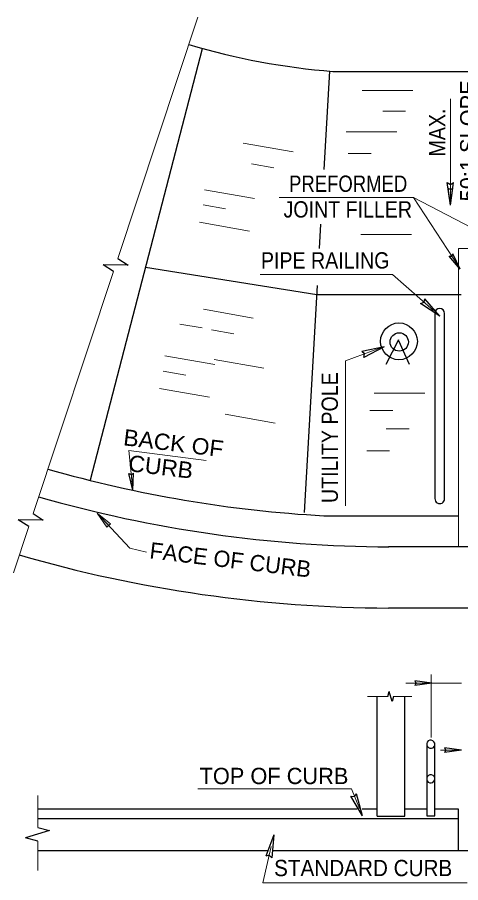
# Model space of a CAD drawing. Extents: x 1190 to 1565, y -209 to 70.
# Drawn here: x 1318.1 to 1351.4, y -81.9 to -16.9 of the extents above; entities that cross this region are included whole.
import ezdxf

# ---------------------------------------------------------------- set-up
doc = ezdxf.new("R2010")
doc.units = 0
doc.header["$LTSCALE"] = 0.49
doc.layers.add('1', color=7, linetype='Continuous', lineweight=13)

msp = doc.modelspace()

# ---------------------------------------------------------------- hatches: boundary and pattern name
at = {"layer": '1'}
msp.add_hatch(color=256, dxfattribs=at).paths.add_polyline_path([(1324.1299, -54.1642), (1325.1321, -54.9752), (1324.8763, -55.2155)])

# ---------------------------------------------------------------- linework, layer by layer
for p, q in [((1325.6914, -35.0499), (1331.7115, -16.9393)), ((1344.0462, -22.446), (1347.8547, -22.446)), ((1350.666, -31.0524), (1350.666, -23.0677)), ((1345.594, -23.9925), (1347.3072, -23.9925)), ((1342.8426, -25.5325), (1346.651, -25.5325)), ((1335.107, -26.3846), (1338.8575, -27.0458)), ((1342.9958, -27.173), (1344.7089, -27.173)), ((1335.7184, -27.9377), (1337.4055, -28.2352)), ((1332.2071, -29.8828), (1335.9577, -30.5442)), ((1347.8873, -30.4688), (1355.6105, -34.4922)), ((1332.0982, -31.0292), (1333.7852, -31.3266)), ((1331.8218, -32.3324), (1335.5723, -32.9937)), ((1343.9332, -33.2458), (1347.7416, -33.2458)), ((1351.2822, -56.6971), (1351.2822, -35.736)), ((1319.3247, -54.2035), (1325.367, -36.0259)), ((1332.115, -38.8572), (1335.8656, -39.5185)), ((1330.3477, -39.9694), (1332.0348, -40.2669)), ((1332.7264, -40.4102), (1334.4136, -40.7077)), ((1329.2152, -42.3554), (1332.9657, -43.0168)), ((1332.9155, -42.6199), (1336.666, -43.2812)), ((1329.1062, -43.5018), (1330.7933, -43.7993)), ((1328.8298, -44.8051), (1332.5804, -45.4664)), ((1344.9418, -45.1511), (1348.7503, -45.1511)), ((1333.7636, -46.7446), (1337.5142, -47.4059)), ((1344.6263, -46.462), (1346.3394, -46.462)), ((1345.8482, -47.8478), (1347.5613, -47.8478)), ((1344.3818, -49.4782), (1346.095, -49.4782)), ((1319.0003, -55.1795), (1317.8443, -58.6568)), ((1349.2125, -71.0023), (1349.2125, -66.2853)), ((1347.3167, -66.9437), (1351.4901, -66.9437)), ((1345.9741, -67.9396), (1344.4429, -67.9396)), ((1346.4027, -67.9396), (1347.7832, -67.9396)), ((1351.1566, -71.9578), (1349.9318, -71.9578)), ((1319.6758, -77.7682), (1319.6758, -75.3565)), ((1331.7007, -74.8746), (1343.2287, -74.8746)), ((1343.2287, -74.8746), (1343.8324, -76.3512)), ((1319.6758, -78.7968), (1319.6758, -81.0046))]:
    msp.add_line(p, q, dxfattribs=at)
at = {"layer": '1', "lineweight": 25}
for p, q in [((1323.6338, -51.6767), (1332.0483, -19.2755)), ((1341.1845, -28.3707), (1341.6084, -20.9938)), ((1341.8439, -21.0021), (1388.7656, -21.0021)), ((1350.6668, -31.0521), (1350.4328, -29.3491)), ((1350.6667, -31.0522), (1350.4912, -29.7749)), ((1350.6667, -31.0522), (1350.8422, -29.7749)), ((1350.6668, -31.0521), (1350.9008, -29.3491)), ((1340.8442, -34.2919), (1340.9485, -32.4767)), ((1351.4112, -35.8565), (1350.5652, -34.8837)), ((1351.4112, -35.8565), (1350.8589, -34.6916)), ((1325.367, -36.0259), (1324.5981, -35.5204)), ((1327.7806, -35.7092), (1340.6447, -37.7642)), ((1339.7052, -54.1101), (1340.6848, -37.0643)), ((1340.6447, -37.7642), (1351.4823, -37.7642)), ((1349.866, -39.3747), (1348.7441, -38.0722)), ((1349.866, -39.3747), (1348.4344, -38.4232)), ((1349.5011, -39.1704), (1349.5011, -53.0875)), ((1350.2362, -53.0875), (1350.2362, -39.1704)), ((1346.7797, -41.1493), (1345.828, -43.0007)), ((1346.758, -41.2118), (1347.5774, -42.984)), ((1345.6847, -41.6699), (1344.0052, -42.0358)), ((1345.6847, -41.6699), (1344.1661, -42.4753)), ((1326.8257, -52.449), (1326.5232, -51.1957)), ((1326.8257, -52.449), (1326.8724, -51.1606)), ((1341.1721, -54.365), (1351.2822, -54.365)), ((1319.0003, -55.1795), (1318.2159, -54.6638)), ((1346.0266, -56.6714), (1388.7628, -56.6714)), ((1346.0266, -61.2714), (1388.7628, -61.2714)), ((1349.2749, -66.9443), (1347.9977, -66.7688)), ((1345.9741, -67.9396), (1346.0749, -67.5618)), ((1349.2749, -66.9443), (1347.9977, -67.1198)), ((1345.1633, -76.9312), (1345.1633, -67.9396)), ((1347.2363, -76.9312), (1347.2363, -67.9396)), ((1351.4957, -71.9585), (1350.2184, -71.783)), ((1351.4957, -71.9585), (1350.2184, -72.134)), ((1344.0546, -76.8983), (1343.6267, -75.2334)), ((1344.0546, -76.8983), (1343.1935, -75.4105)), ((1343.6744, -76.3943), (1319.6758, -76.3943)), ((1345.1633, -76.3943), (1344.0375, -76.3943)), ((1348.8878, -76.3943), (1347.2767, -76.3943)), ((1351.2822, -76.3943), (1349.5232, -76.3943)), ((1351.2822, -79.4949), (1351.2822, -76.3943)), ((1319.6758, -77.1031), (1351.2822, -77.1031)), ((1345.1633, -76.9312), (1347.2363, -76.9312)), ((1319.6758, -78.7968), (1318.769, -78.5547)), ((1337.4188, -78.3277), (1336.802, -79.9322)), ((1337.4188, -78.3277), (1337.2577, -80.0392)), ((1319.6758, -79.4949), (1336.9473, -79.4949)), ((1337.3089, -79.4949), (1352.2647, -79.4949))]:
    msp.add_line(p, q, dxfattribs=at)
for points in [[(1350.4328, -29.3491), (1350.6692, -29.4808), (1350.9008, -29.3491)], [(1350.4912, -29.7749), (1350.6684, -29.8737), (1350.8422, -29.7749)], [(1325.6914, -35.0499), (1326.4669, -35.5598), (1324.5981, -35.5204)], [(1350.5652, -34.8837), (1350.7677, -34.8693), (1350.8589, -34.6916)], [(1348.4344, -38.4232), (1348.6896, -38.3331), (1348.7441, -38.0722)], [(1344.1661, -42.4753), (1344.2085, -42.208), (1344.0052, -42.0358)], [(1326.5232, -51.1957), (1326.7095, -51.2763), (1326.8724, -51.1606)], [(1319.3247, -54.2035), (1320.0847, -54.7032), (1318.2159, -54.6638)], [(1347.9977, -66.7688), (1348.0965, -66.9461), (1347.9977, -67.1198)], [(1346.4027, -67.9396), (1346.305, -68.3058), (1346.0749, -67.5618)], [(1348.8862, -71.5637), (1348.8862, -76.8993), (1349.4992, -76.8993), (1349.4992, -71.5547)], [(1350.2184, -71.783), (1350.3173, -71.9603), (1350.2184, -72.134)], [(1343.1935, -75.4105), (1343.4622, -75.443), (1343.6267, -75.2334)], [(1319.6758, -77.7682), (1320.5548, -78.0027), (1318.769, -78.5547)], [(1337.2577, -80.0392), (1337.0576, -79.8568), (1336.802, -79.9322)]]:
    msp.add_lwpolyline(points, dxfattribs=at)
at = {"layer": '1'}
for points in [[(1337.8063, -30.4688), (1347.8873, -30.4688), (1351.3056, -35.6867)], [(1351.2822, -35.5385), (1351.2822, -34.2952), (1355.0387, -34.2952)], [(1336.3892, -36.2495), (1346.3261, -36.2495), (1349.4027, -38.9654)], [(1342.7776, -53.6124), (1342.7776, -42.7303), (1345.5056, -41.7312)], [(1332.3202, -50.2091), (1326.5236, -49.4552), (1326.8252, -52.4493)], [(1327.8555, -57.0973), (1326.6018, -56.797), (1324.1299, -54.1642)], [(1337.2078, -79.2083), (1336.5726, -81.9153), (1351.9274, -81.9153)]]:
    msp.add_lwpolyline(points, dxfattribs=at)
msp.add_lwpolyline([(1324.1299, -54.1642), (1325.1321, -54.9752), (1324.8763, -55.2155)], close=True, dxfattribs=at)
at = {"layer": '1', "lineweight": 25}
for centre, radius in [((1346.8059, -41.2683), 1.3803), ((1346.8228, -41.3164), 0.6893)]:
    msp.add_circle(centre, radius, dxfattribs=at)
for centre, radius, start, end in [((1346.0098, 31.2839), 52.4517, 253.40789, 265.44453), ((1349.8686, -39.1704), 0.3675, 0.07444, 180), ((1346.4168, 39.7), 94.2111, 253.99238, 266.80867), ((1346.4168, 39.8796), 96.5759, 253.96772, 269.7788), ((1349.8686, -53.0875), 0.3675, 178.42264, 0), ((1346.4168, 39.8796), 101.1758, 253.8606, 269.7788), ((1349.1927, -71.52), 0.3083, 353.84307, 347.28291), ((1349.1927, -74.115), 0.3083, 12.71709, 6.15693)]:
    msp.add_arc(centre, radius, start, end, dxfattribs=at)

# ---------------------------------------------------------------- texts
at = {"layer": '1'}
for s, rotation, p in [('50:1 SLOPE', 90, (1352.6195, -30.7606)), ('FACE OF CURB', 353.153, (1328.0307, -57.5563))]:
    msp.add_text(s, height=1.223, rotation=rotation, dxfattribs=at).set_placement(p)
for s, rotation, width, p in [('MAX.', 90, 0.9, (1350.2874, -27.3896)), ('UTILITY POLE', 90, 0.9, (1342.2188, -53.4079)), ('BACK OF ', 353.153, 1.05, (1326.0582, -49.066)), (' CURB', 353.153, 1.05, (1325.9563, -50.9498))]:
    msp.add_text(s, height=1.223, rotation=rotation, dxfattribs=dict(at, width=width)).set_placement(p)
for s, width, p in [('PREFORMED', 0.85, (1338.5473, -30.0437)), ('JOINT FILLER', 0.9, (1338.1353, -31.9715)), ('PIPE RAILING', 0.9, (1336.4369, -35.801)), ('STANDARD CURB', 0.95, (1337.4274, -81.4245))]:
    msp.add_text(s, height=1.223, dxfattribs=dict(at, width=width)).set_placement(p)
msp.add_text('TOP OF CURB', height=1.223, dxfattribs=at).set_placement((1331.8307, -74.5139))

doc.saveas('drawing.dxf')
